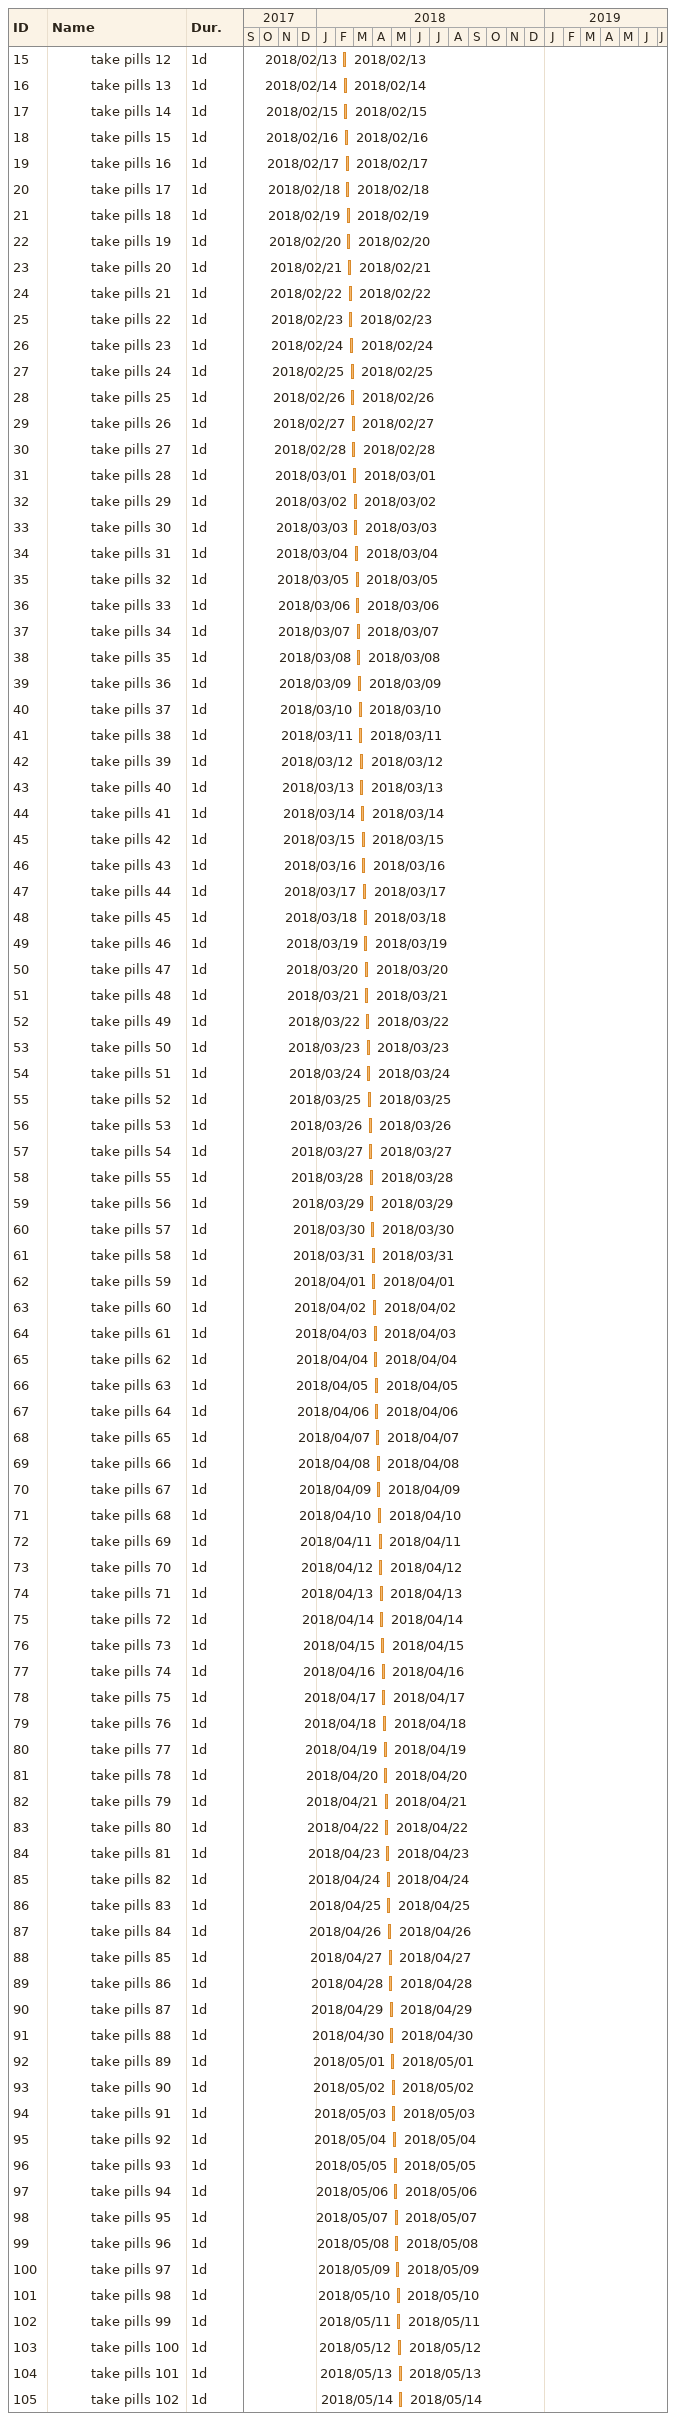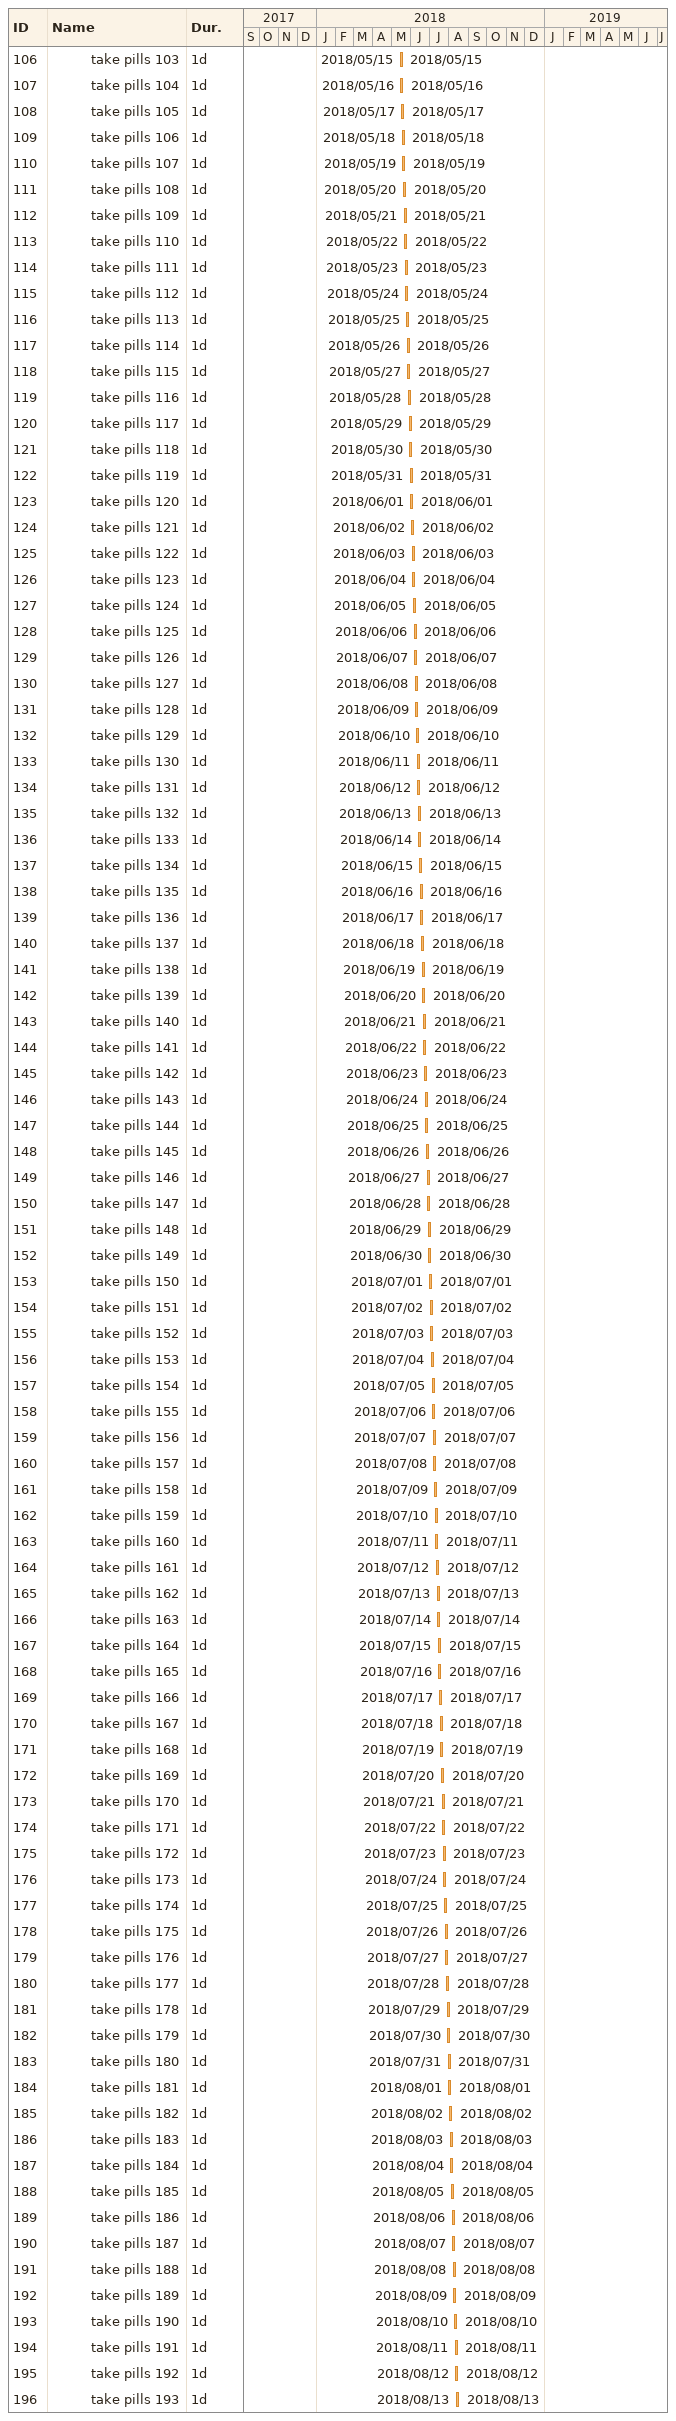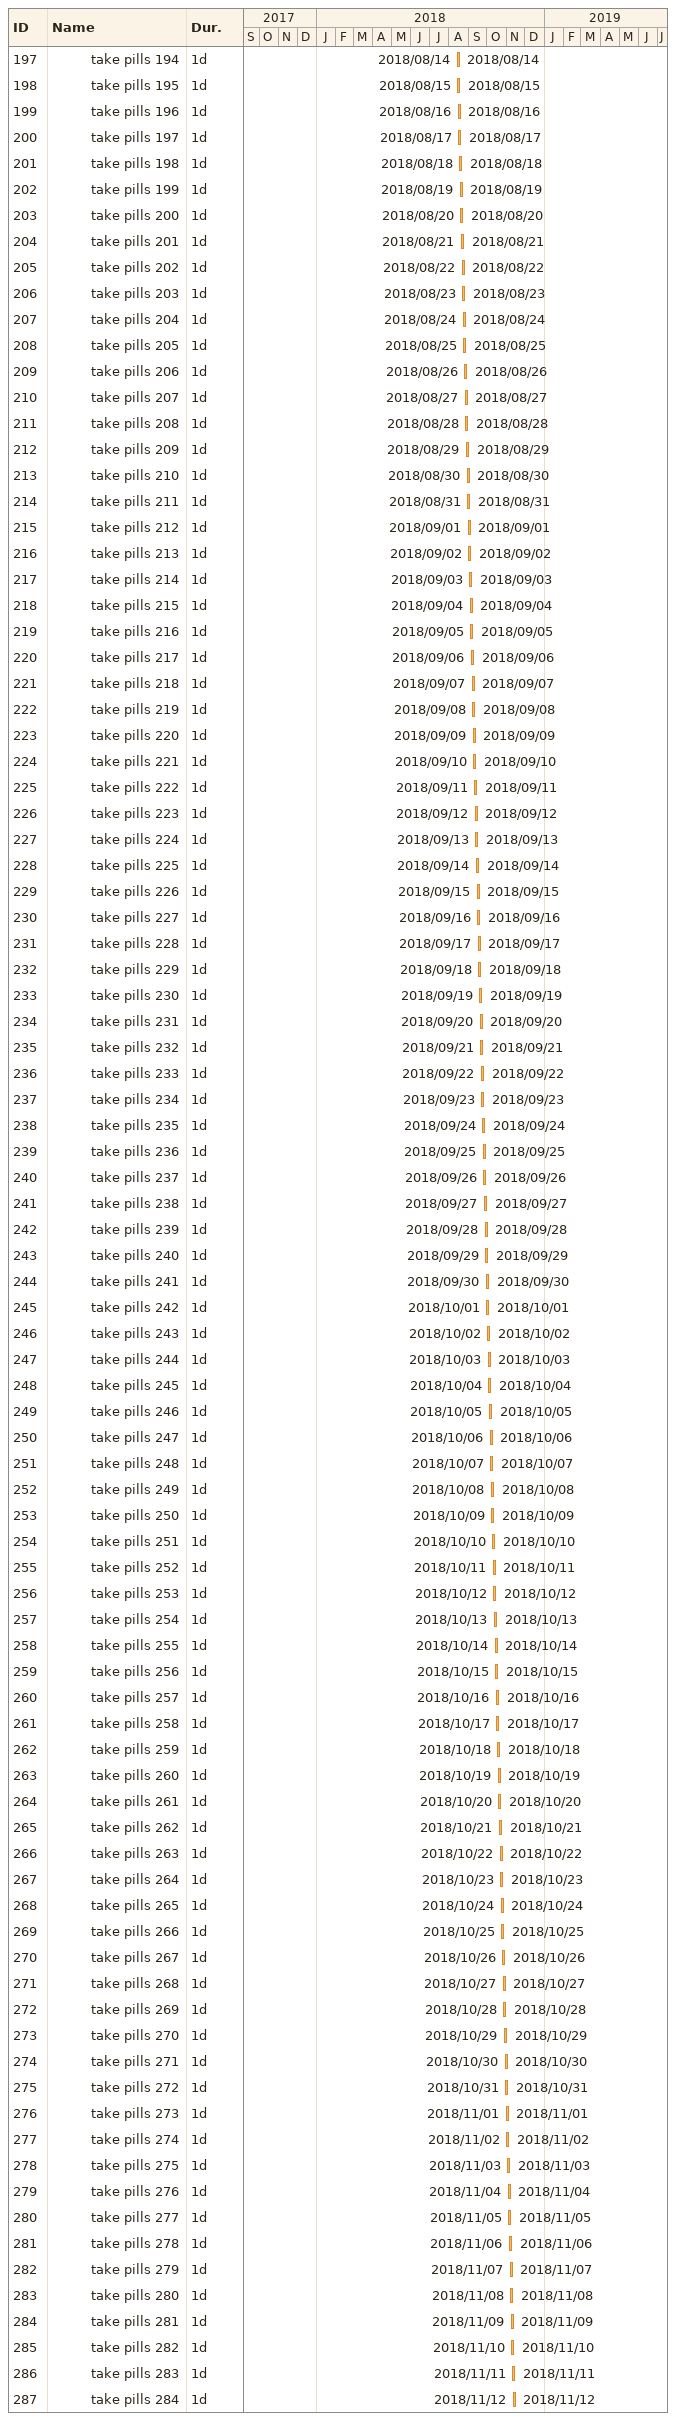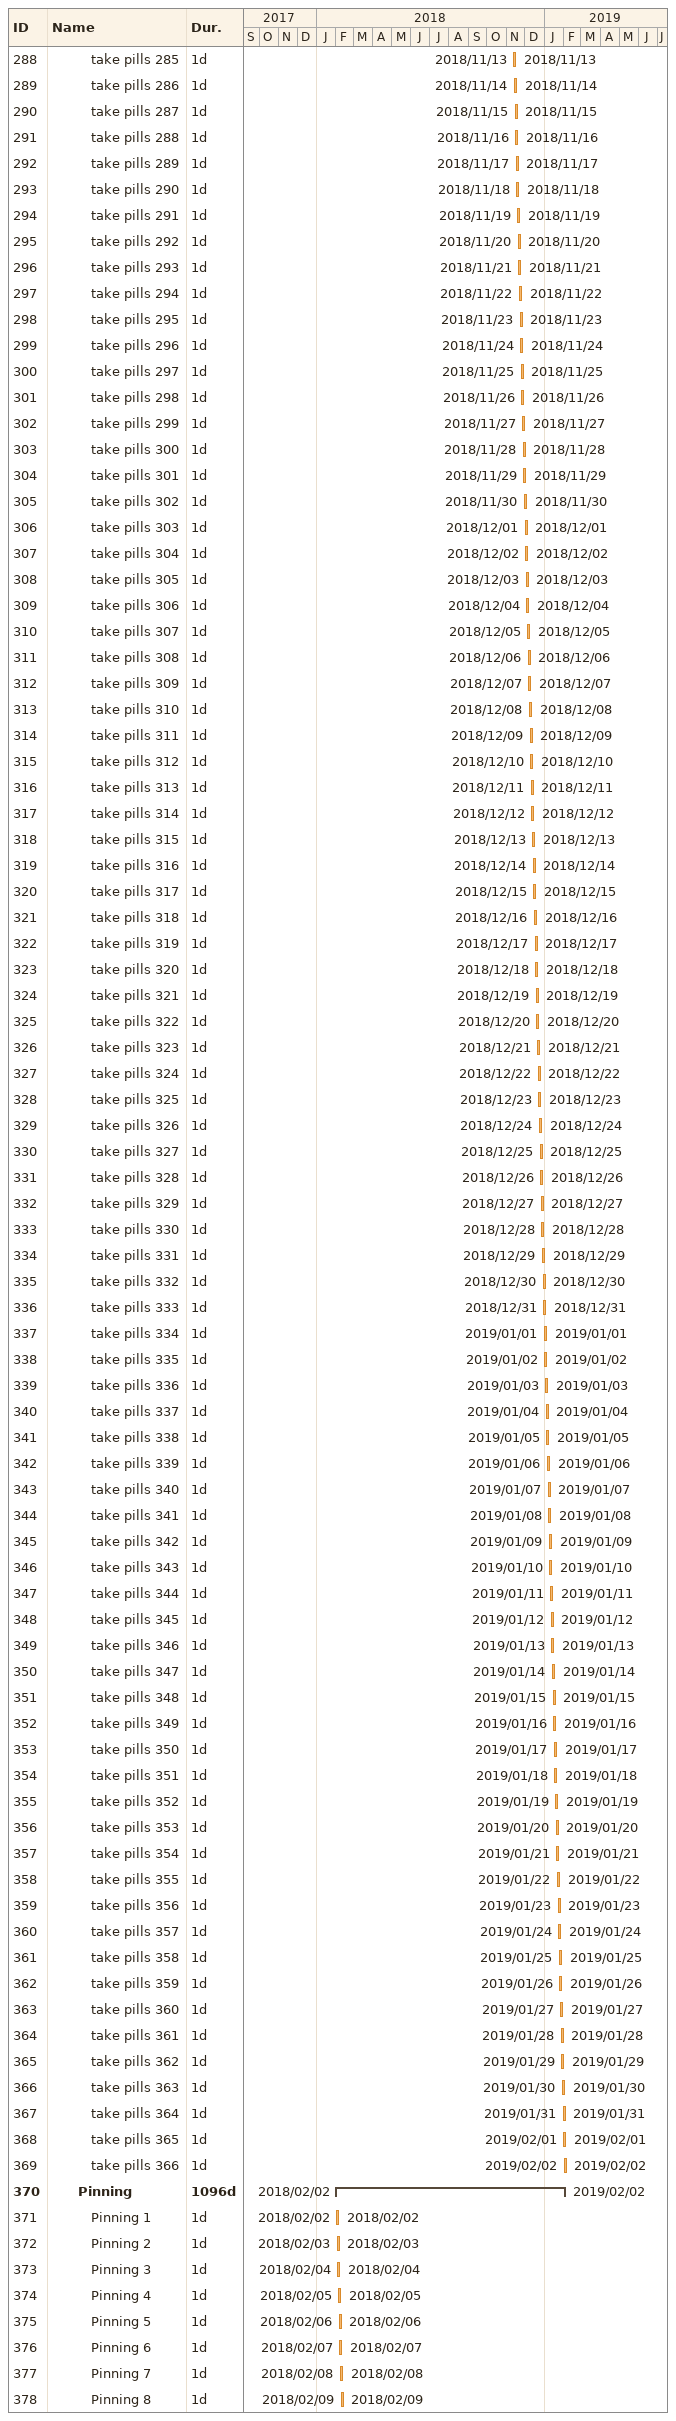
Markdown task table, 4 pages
| ID | Level | Task | Duration | Start | Finish |
|---|---|---|---|---|---|
| 15 | 4 | take pills 12 | 1d | 2018-02-13 | 2018-02-13 |
| 16 | 4 | take pills 13 | 1d | 2018-02-14 | 2018-02-14 |
| 17 | 4 | take pills 14 | 1d | 2018-02-15 | 2018-02-15 |
| 18 | 4 | take pills 15 | 1d | 2018-02-16 | 2018-02-16 |
| 19 | 4 | take pills 16 | 1d | 2018-02-17 | 2018-02-17 |
| 20 | 4 | take pills 17 | 1d | 2018-02-18 | 2018-02-18 |
| 21 | 4 | take pills 18 | 1d | 2018-02-19 | 2018-02-19 |
| 22 | 4 | take pills 19 | 1d | 2018-02-20 | 2018-02-20 |
| 23 | 4 | take pills 20 | 1d | 2018-02-21 | 2018-02-21 |
| 24 | 4 | take pills 21 | 1d | 2018-02-22 | 2018-02-22 |
| 25 | 4 | take pills 22 | 1d | 2018-02-23 | 2018-02-23 |
| 26 | 4 | take pills 23 | 1d | 2018-02-24 | 2018-02-24 |
| 27 | 4 | take pills 24 | 1d | 2018-02-25 | 2018-02-25 |
| 28 | 4 | take pills 25 | 1d | 2018-02-26 | 2018-02-26 |
| 29 | 4 | take pills 26 | 1d | 2018-02-27 | 2018-02-27 |
| 30 | 4 | take pills 27 | 1d | 2018-02-28 | 2018-02-28 |
| 31 | 4 | take pills 28 | 1d | 2018-03-01 | 2018-03-01 |
| 32 | 4 | take pills 29 | 1d | 2018-03-02 | 2018-03-02 |
| 33 | 4 | take pills 30 | 1d | 2018-03-03 | 2018-03-03 |
| 34 | 4 | take pills 31 | 1d | 2018-03-04 | 2018-03-04 |
| 35 | 4 | take pills 32 | 1d | 2018-03-05 | 2018-03-05 |
| 36 | 4 | take pills 33 | 1d | 2018-03-06 | 2018-03-06 |
| 37 | 4 | take pills 34 | 1d | 2018-03-07 | 2018-03-07 |
| 38 | 4 | take pills 35 | 1d | 2018-03-08 | 2018-03-08 |
| 39 | 4 | take pills 36 | 1d | 2018-03-09 | 2018-03-09 |
| 40 | 4 | take pills 37 | 1d | 2018-03-10 | 2018-03-10 |
| 41 | 4 | take pills 38 | 1d | 2018-03-11 | 2018-03-11 |
| 42 | 4 | take pills 39 | 1d | 2018-03-12 | 2018-03-12 |
| 43 | 4 | take pills 40 | 1d | 2018-03-13 | 2018-03-13 |
| 44 | 4 | take pills 41 | 1d | 2018-03-14 | 2018-03-14 |
| 45 | 4 | take pills 42 | 1d | 2018-03-15 | 2018-03-15 |
| 46 | 4 | take pills 43 | 1d | 2018-03-16 | 2018-03-16 |
| 47 | 4 | take pills 44 | 1d | 2018-03-17 | 2018-03-17 |
| 48 | 4 | take pills 45 | 1d | 2018-03-18 | 2018-03-18 |
| 49 | 4 | take pills 46 | 1d | 2018-03-19 | 2018-03-19 |
| 50 | 4 | take pills 47 | 1d | 2018-03-20 | 2018-03-20 |
| 51 | 4 | take pills 48 | 1d | 2018-03-21 | 2018-03-21 |
| 52 | 4 | take pills 49 | 1d | 2018-03-22 | 2018-03-22 |
| 53 | 4 | take pills 50 | 1d | 2018-03-23 | 2018-03-23 |
| 54 | 4 | take pills 51 | 1d | 2018-03-24 | 2018-03-24 |
| 55 | 4 | take pills 52 | 1d | 2018-03-25 | 2018-03-25 |
| 56 | 4 | take pills 53 | 1d | 2018-03-26 | 2018-03-26 |
| 57 | 4 | take pills 54 | 1d | 2018-03-27 | 2018-03-27 |
| 58 | 4 | take pills 55 | 1d | 2018-03-28 | 2018-03-28 |
| 59 | 4 | take pills 56 | 1d | 2018-03-29 | 2018-03-29 |
| 60 | 4 | take pills 57 | 1d | 2018-03-30 | 2018-03-30 |
| 61 | 4 | take pills 58 | 1d | 2018-03-31 | 2018-03-31 |
| 62 | 4 | take pills 59 | 1d | 2018-04-01 | 2018-04-01 |
| 63 | 4 | take pills 60 | 1d | 2018-04-02 | 2018-04-02 |
| 64 | 4 | take pills 61 | 1d | 2018-04-03 | 2018-04-03 |
| 65 | 4 | take pills 62 | 1d | 2018-04-04 | 2018-04-04 |
| 66 | 4 | take pills 63 | 1d | 2018-04-05 | 2018-04-05 |
| 67 | 4 | take pills 64 | 1d | 2018-04-06 | 2018-04-06 |
| 68 | 4 | take pills 65 | 1d | 2018-04-07 | 2018-04-07 |
| 69 | 4 | take pills 66 | 1d | 2018-04-08 | 2018-04-08 |
| 70 | 4 | take pills 67 | 1d | 2018-04-09 | 2018-04-09 |
| 71 | 4 | take pills 68 | 1d | 2018-04-10 | 2018-04-10 |
| 72 | 4 | take pills 69 | 1d | 2018-04-11 | 2018-04-11 |
| 73 | 4 | take pills 70 | 1d | 2018-04-12 | 2018-04-12 |
| 74 | 4 | take pills 71 | 1d | 2018-04-13 | 2018-04-13 |
| 75 | 4 | take pills 72 | 1d | 2018-04-14 | 2018-04-14 |
| 76 | 4 | take pills 73 | 1d | 2018-04-15 | 2018-04-15 |
| 77 | 4 | take pills 74 | 1d | 2018-04-16 | 2018-04-16 |
| 78 | 4 | take pills 75 | 1d | 2018-04-17 | 2018-04-17 |
| 79 | 4 | take pills 76 | 1d | 2018-04-18 | 2018-04-18 |
| 80 | 4 | take pills 77 | 1d | 2018-04-19 | 2018-04-19 |
| 81 | 4 | take pills 78 | 1d | 2018-04-20 | 2018-04-20 |
| 82 | 4 | take pills 79 | 1d | 2018-04-21 | 2018-04-21 |
| 83 | 4 | take pills 80 | 1d | 2018-04-22 | 2018-04-22 |
| 84 | 4 | take pills 81 | 1d | 2018-04-23 | 2018-04-23 |
| 85 | 4 | take pills 82 | 1d | 2018-04-24 | 2018-04-24 |
| 86 | 4 | take pills 83 | 1d | 2018-04-25 | 2018-04-25 |
| 87 | 4 | take pills 84 | 1d | 2018-04-26 | 2018-04-26 |
| 88 | 4 | take pills 85 | 1d | 2018-04-27 | 2018-04-27 |
| 89 | 4 | take pills 86 | 1d | 2018-04-28 | 2018-04-28 |
| 90 | 4 | take pills 87 | 1d | 2018-04-29 | 2018-04-29 |
| 91 | 4 | take pills 88 | 1d | 2018-04-30 | 2018-04-30 |
| 92 | 4 | take pills 89 | 1d | 2018-05-01 | 2018-05-01 |
| 93 | 4 | take pills 90 | 1d | 2018-05-02 | 2018-05-02 |
| 94 | 4 | take pills 91 | 1d | 2018-05-03 | 2018-05-03 |
| 95 | 4 | take pills 92 | 1d | 2018-05-04 | 2018-05-04 |
| 96 | 4 | take pills 93 | 1d | 2018-05-05 | 2018-05-05 |
| 97 | 4 | take pills 94 | 1d | 2018-05-06 | 2018-05-06 |
| 98 | 4 | take pills 95 | 1d | 2018-05-07 | 2018-05-07 |
| 99 | 4 | take pills 96 | 1d | 2018-05-08 | 2018-05-08 |
| 100 | 4 | take pills 97 | 1d | 2018-05-09 | 2018-05-09 |
| 101 | 4 | take pills 98 | 1d | 2018-05-10 | 2018-05-10 |
| 102 | 4 | take pills 99 | 1d | 2018-05-11 | 2018-05-11 |
| 103 | 4 | take pills 100 | 1d | 2018-05-12 | 2018-05-12 |
| 104 | 4 | take pills 101 | 1d | 2018-05-13 | 2018-05-13 |
| 105 | 4 | take pills 102 | 1d | 2018-05-14 | 2018-05-14 |
| 106 | 4 | take pills 103 | 1d | 2018-05-15 | 2018-05-15 |
| 107 | 4 | take pills 104 | 1d | 2018-05-16 | 2018-05-16 |
| 108 | 4 | take pills 105 | 1d | 2018-05-17 | 2018-05-17 |
| 109 | 4 | take pills 106 | 1d | 2018-05-18 | 2018-05-18 |
| 110 | 4 | take pills 107 | 1d | 2018-05-19 | 2018-05-19 |
| 111 | 4 | take pills 108 | 1d | 2018-05-20 | 2018-05-20 |
| 112 | 4 | take pills 109 | 1d | 2018-05-21 | 2018-05-21 |
| 113 | 4 | take pills 110 | 1d | 2018-05-22 | 2018-05-22 |
| 114 | 4 | take pills 111 | 1d | 2018-05-23 | 2018-05-23 |
| 115 | 4 | take pills 112 | 1d | 2018-05-24 | 2018-05-24 |
| 116 | 4 | take pills 113 | 1d | 2018-05-25 | 2018-05-25 |
| 117 | 4 | take pills 114 | 1d | 2018-05-26 | 2018-05-26 |
| 118 | 4 | take pills 115 | 1d | 2018-05-27 | 2018-05-27 |
| 119 | 4 | take pills 116 | 1d | 2018-05-28 | 2018-05-28 |
| 120 | 4 | take pills 117 | 1d | 2018-05-29 | 2018-05-29 |
| 121 | 4 | take pills 118 | 1d | 2018-05-30 | 2018-05-30 |
| 122 | 4 | take pills 119 | 1d | 2018-05-31 | 2018-05-31 |
| 123 | 4 | take pills 120 | 1d | 2018-06-01 | 2018-06-01 |
| 124 | 4 | take pills 121 | 1d | 2018-06-02 | 2018-06-02 |
| 125 | 4 | take pills 122 | 1d | 2018-06-03 | 2018-06-03 |
| 126 | 4 | take pills 123 | 1d | 2018-06-04 | 2018-06-04 |
| 127 | 4 | take pills 124 | 1d | 2018-06-05 | 2018-06-05 |
| 128 | 4 | take pills 125 | 1d | 2018-06-06 | 2018-06-06 |
| 129 | 4 | take pills 126 | 1d | 2018-06-07 | 2018-06-07 |
| 130 | 4 | take pills 127 | 1d | 2018-06-08 | 2018-06-08 |
| 131 | 4 | take pills 128 | 1d | 2018-06-09 | 2018-06-09 |
| 132 | 4 | take pills 129 | 1d | 2018-06-10 | 2018-06-10 |
| 133 | 4 | take pills 130 | 1d | 2018-06-11 | 2018-06-11 |
| 134 | 4 | take pills 131 | 1d | 2018-06-12 | 2018-06-12 |
| 135 | 4 | take pills 132 | 1d | 2018-06-13 | 2018-06-13 |
| 136 | 4 | take pills 133 | 1d | 2018-06-14 | 2018-06-14 |
| 137 | 4 | take pills 134 | 1d | 2018-06-15 | 2018-06-15 |
| 138 | 4 | take pills 135 | 1d | 2018-06-16 | 2018-06-16 |
| 139 | 4 | take pills 136 | 1d | 2018-06-17 | 2018-06-17 |
| 140 | 4 | take pills 137 | 1d | 2018-06-18 | 2018-06-18 |
| 141 | 4 | take pills 138 | 1d | 2018-06-19 | 2018-06-19 |
| 142 | 4 | take pills 139 | 1d | 2018-06-20 | 2018-06-20 |
| 143 | 4 | take pills 140 | 1d | 2018-06-21 | 2018-06-21 |
| 144 | 4 | take pills 141 | 1d | 2018-06-22 | 2018-06-22 |
| 145 | 4 | take pills 142 | 1d | 2018-06-23 | 2018-06-23 |
| 146 | 4 | take pills 143 | 1d | 2018-06-24 | 2018-06-24 |
| 147 | 4 | take pills 144 | 1d | 2018-06-25 | 2018-06-25 |
| 148 | 4 | take pills 145 | 1d | 2018-06-26 | 2018-06-26 |
| 149 | 4 | take pills 146 | 1d | 2018-06-27 | 2018-06-27 |
| 150 | 4 | take pills 147 | 1d | 2018-06-28 | 2018-06-28 |
| 151 | 4 | take pills 148 | 1d | 2018-06-29 | 2018-06-29 |
| 152 | 4 | take pills 149 | 1d | 2018-06-30 | 2018-06-30 |
| 153 | 4 | take pills 150 | 1d | 2018-07-01 | 2018-07-01 |
| 154 | 4 | take pills 151 | 1d | 2018-07-02 | 2018-07-02 |
| 155 | 4 | take pills 152 | 1d | 2018-07-03 | 2018-07-03 |
| 156 | 4 | take pills 153 | 1d | 2018-07-04 | 2018-07-04 |
| 157 | 4 | take pills 154 | 1d | 2018-07-05 | 2018-07-05 |
| 158 | 4 | take pills 155 | 1d | 2018-07-06 | 2018-07-06 |
| 159 | 4 | take pills 156 | 1d | 2018-07-07 | 2018-07-07 |
| 160 | 4 | take pills 157 | 1d | 2018-07-08 | 2018-07-08 |
| 161 | 4 | take pills 158 | 1d | 2018-07-09 | 2018-07-09 |
| 162 | 4 | take pills 159 | 1d | 2018-07-10 | 2018-07-10 |
| 163 | 4 | take pills 160 | 1d | 2018-07-11 | 2018-07-11 |
| 164 | 4 | take pills 161 | 1d | 2018-07-12 | 2018-07-12 |
| 165 | 4 | take pills 162 | 1d | 2018-07-13 | 2018-07-13 |
| 166 | 4 | take pills 163 | 1d | 2018-07-14 | 2018-07-14 |
| 167 | 4 | take pills 164 | 1d | 2018-07-15 | 2018-07-15 |
| 168 | 4 | take pills 165 | 1d | 2018-07-16 | 2018-07-16 |
| 169 | 4 | take pills 166 | 1d | 2018-07-17 | 2018-07-17 |
| 170 | 4 | take pills 167 | 1d | 2018-07-18 | 2018-07-18 |
| 171 | 4 | take pills 168 | 1d | 2018-07-19 | 2018-07-19 |
| 172 | 4 | take pills 169 | 1d | 2018-07-20 | 2018-07-20 |
| 173 | 4 | take pills 170 | 1d | 2018-07-21 | 2018-07-21 |
| 174 | 4 | take pills 171 | 1d | 2018-07-22 | 2018-07-22 |
| 175 | 4 | take pills 172 | 1d | 2018-07-23 | 2018-07-23 |
| 176 | 4 | take pills 173 | 1d | 2018-07-24 | 2018-07-24 |
| 177 | 4 | take pills 174 | 1d | 2018-07-25 | 2018-07-25 |
| 178 | 4 | take pills 175 | 1d | 2018-07-26 | 2018-07-26 |
| 179 | 4 | take pills 176 | 1d | 2018-07-27 | 2018-07-27 |
| 180 | 4 | take pills 177 | 1d | 2018-07-28 | 2018-07-28 |
| 181 | 4 | take pills 178 | 1d | 2018-07-29 | 2018-07-29 |
| 182 | 4 | take pills 179 | 1d | 2018-07-30 | 2018-07-30 |
| 183 | 4 | take pills 180 | 1d | 2018-07-31 | 2018-07-31 |
| 184 | 4 | take pills 181 | 1d | 2018-08-01 | 2018-08-01 |
| 185 | 4 | take pills 182 | 1d | 2018-08-02 | 2018-08-02 |
| 186 | 4 | take pills 183 | 1d | 2018-08-03 | 2018-08-03 |
| 187 | 4 | take pills 184 | 1d | 2018-08-04 | 2018-08-04 |
| 188 | 4 | take pills 185 | 1d | 2018-08-05 | 2018-08-05 |
| 189 | 4 | take pills 186 | 1d | 2018-08-06 | 2018-08-06 |
| 190 | 4 | take pills 187 | 1d | 2018-08-07 | 2018-08-07 |
| 191 | 4 | take pills 188 | 1d | 2018-08-08 | 2018-08-08 |
| 192 | 4 | take pills 189 | 1d | 2018-08-09 | 2018-08-09 |
| 193 | 4 | take pills 190 | 1d | 2018-08-10 | 2018-08-10 |
| 194 | 4 | take pills 191 | 1d | 2018-08-11 | 2018-08-11 |
| 195 | 4 | take pills 192 | 1d | 2018-08-12 | 2018-08-12 |
| 196 | 4 | take pills 193 | 1d | 2018-08-13 | 2018-08-13 |
| 197 | 4 | take pills 194 | 1d | 2018-08-14 | 2018-08-14 |
| 198 | 4 | take pills 195 | 1d | 2018-08-15 | 2018-08-15 |
| 199 | 4 | take pills 196 | 1d | 2018-08-16 | 2018-08-16 |
| 200 | 4 | take pills 197 | 1d | 2018-08-17 | 2018-08-17 |
| 201 | 4 | take pills 198 | 1d | 2018-08-18 | 2018-08-18 |
| 202 | 4 | take pills 199 | 1d | 2018-08-19 | 2018-08-19 |
| 203 | 4 | take pills 200 | 1d | 2018-08-20 | 2018-08-20 |
| 204 | 4 | take pills 201 | 1d | 2018-08-21 | 2018-08-21 |
| 205 | 4 | take pills 202 | 1d | 2018-08-22 | 2018-08-22 |
| 206 | 4 | take pills 203 | 1d | 2018-08-23 | 2018-08-23 |
| 207 | 4 | take pills 204 | 1d | 2018-08-24 | 2018-08-24 |
| 208 | 4 | take pills 205 | 1d | 2018-08-25 | 2018-08-25 |
| 209 | 4 | take pills 206 | 1d | 2018-08-26 | 2018-08-26 |
| 210 | 4 | take pills 207 | 1d | 2018-08-27 | 2018-08-27 |
| 211 | 4 | take pills 208 | 1d | 2018-08-28 | 2018-08-28 |
| 212 | 4 | take pills 209 | 1d | 2018-08-29 | 2018-08-29 |
| 213 | 4 | take pills 210 | 1d | 2018-08-30 | 2018-08-30 |
| 214 | 4 | take pills 211 | 1d | 2018-08-31 | 2018-08-31 |
| 215 | 4 | take pills 212 | 1d | 2018-09-01 | 2018-09-01 |
| 216 | 4 | take pills 213 | 1d | 2018-09-02 | 2018-09-02 |
| 217 | 4 | take pills 214 | 1d | 2018-09-03 | 2018-09-03 |
| 218 | 4 | take pills 215 | 1d | 2018-09-04 | 2018-09-04 |
| 219 | 4 | take pills 216 | 1d | 2018-09-05 | 2018-09-05 |
| 220 | 4 | take pills 217 | 1d | 2018-09-06 | 2018-09-06 |
| 221 | 4 | take pills 218 | 1d | 2018-09-07 | 2018-09-07 |
| 222 | 4 | take pills 219 | 1d | 2018-09-08 | 2018-09-08 |
| 223 | 4 | take pills 220 | 1d | 2018-09-09 | 2018-09-09 |
| 224 | 4 | take pills 221 | 1d | 2018-09-10 | 2018-09-10 |
| 225 | 4 | take pills 222 | 1d | 2018-09-11 | 2018-09-11 |
| 226 | 4 | take pills 223 | 1d | 2018-09-12 | 2018-09-12 |
| 227 | 4 | take pills 224 | 1d | 2018-09-13 | 2018-09-13 |
| 228 | 4 | take pills 225 | 1d | 2018-09-14 | 2018-09-14 |
| 229 | 4 | take pills 226 | 1d | 2018-09-15 | 2018-09-15 |
| 230 | 4 | take pills 227 | 1d | 2018-09-16 | 2018-09-16 |
| 231 | 4 | take pills 228 | 1d | 2018-09-17 | 2018-09-17 |
| 232 | 4 | take pills 229 | 1d | 2018-09-18 | 2018-09-18 |
| 233 | 4 | take pills 230 | 1d | 2018-09-19 | 2018-09-19 |
| 234 | 4 | take pills 231 | 1d | 2018-09-20 | 2018-09-20 |
| 235 | 4 | take pills 232 | 1d | 2018-09-21 | 2018-09-21 |
| 236 | 4 | take pills 233 | 1d | 2018-09-22 | 2018-09-22 |
| 237 | 4 | take pills 234 | 1d | 2018-09-23 | 2018-09-23 |
| 238 | 4 | take pills 235 | 1d | 2018-09-24 | 2018-09-24 |
| 239 | 4 | take pills 236 | 1d | 2018-09-25 | 2018-09-25 |
| 240 | 4 | take pills 237 | 1d | 2018-09-26 | 2018-09-26 |
| 241 | 4 | take pills 238 | 1d | 2018-09-27 | 2018-09-27 |
| 242 | 4 | take pills 239 | 1d | 2018-09-28 | 2018-09-28 |
| 243 | 4 | take pills 240 | 1d | 2018-09-29 | 2018-09-29 |
| 244 | 4 | take pills 241 | 1d | 2018-09-30 | 2018-09-30 |
| 245 | 4 | take pills 242 | 1d | 2018-10-01 | 2018-10-01 |
| 246 | 4 | take pills 243 | 1d | 2018-10-02 | 2018-10-02 |
| 247 | 4 | take pills 244 | 1d | 2018-10-03 | 2018-10-03 |
| 248 | 4 | take pills 245 | 1d | 2018-10-04 | 2018-10-04 |
| 249 | 4 | take pills 246 | 1d | 2018-10-05 | 2018-10-05 |
| 250 | 4 | take pills 247 | 1d | 2018-10-06 | 2018-10-06 |
| 251 | 4 | take pills 248 | 1d | 2018-10-07 | 2018-10-07 |
| 252 | 4 | take pills 249 | 1d | 2018-10-08 | 2018-10-08 |
| 253 | 4 | take pills 250 | 1d | 2018-10-09 | 2018-10-09 |
| 254 | 4 | take pills 251 | 1d | 2018-10-10 | 2018-10-10 |
| 255 | 4 | take pills 252 | 1d | 2018-10-11 | 2018-10-11 |
| 256 | 4 | take pills 253 | 1d | 2018-10-12 | 2018-10-12 |
| 257 | 4 | take pills 254 | 1d | 2018-10-13 | 2018-10-13 |
| 258 | 4 | take pills 255 | 1d | 2018-10-14 | 2018-10-14 |
| 259 | 4 | take pills 256 | 1d | 2018-10-15 | 2018-10-15 |
| 260 | 4 | take pills 257 | 1d | 2018-10-16 | 2018-10-16 |
| 261 | 4 | take pills 258 | 1d | 2018-10-17 | 2018-10-17 |
| 262 | 4 | take pills 259 | 1d | 2018-10-18 | 2018-10-18 |
| 263 | 4 | take pills 260 | 1d | 2018-10-19 | 2018-10-19 |
| 264 | 4 | take pills 261 | 1d | 2018-10-20 | 2018-10-20 |
| 265 | 4 | take pills 262 | 1d | 2018-10-21 | 2018-10-21 |
| 266 | 4 | take pills 263 | 1d | 2018-10-22 | 2018-10-22 |
| 267 | 4 | take pills 264 | 1d | 2018-10-23 | 2018-10-23 |
| 268 | 4 | take pills 265 | 1d | 2018-10-24 | 2018-10-24 |
| 269 | 4 | take pills 266 | 1d | 2018-10-25 | 2018-10-25 |
| 270 | 4 | take pills 267 | 1d | 2018-10-26 | 2018-10-26 |
| 271 | 4 | take pills 268 | 1d | 2018-10-27 | 2018-10-27 |
| 272 | 4 | take pills 269 | 1d | 2018-10-28 | 2018-10-28 |
| 273 | 4 | take pills 270 | 1d | 2018-10-29 | 2018-10-29 |
| 274 | 4 | take pills 271 | 1d | 2018-10-30 | 2018-10-30 |
| 275 | 4 | take pills 272 | 1d | 2018-10-31 | 2018-10-31 |
| 276 | 4 | take pills 273 | 1d | 2018-11-01 | 2018-11-01 |
| 277 | 4 | take pills 274 | 1d | 2018-11-02 | 2018-11-02 |
| 278 | 4 | take pills 275 | 1d | 2018-11-03 | 2018-11-03 |
| 279 | 4 | take pills 276 | 1d | 2018-11-04 | 2018-11-04 |
| 280 | 4 | take pills 277 | 1d | 2018-11-05 | 2018-11-05 |
| 281 | 4 | take pills 278 | 1d | 2018-11-06 | 2018-11-06 |
| 282 | 4 | take pills 279 | 1d | 2018-11-07 | 2018-11-07 |
| 283 | 4 | take pills 280 | 1d | 2018-11-08 | 2018-11-08 |
| 284 | 4 | take pills 281 | 1d | 2018-11-09 | 2018-11-09 |
| 285 | 4 | take pills 282 | 1d | 2018-11-10 | 2018-11-10 |
| 286 | 4 | take pills 283 | 1d | 2018-11-11 | 2018-11-11 |
| 287 | 4 | take pills 284 | 1d | 2018-11-12 | 2018-11-12 |
| 288 | 4 | take pills 285 | 1d | 2018-11-13 | 2018-11-13 |
| 289 | 4 | take pills 286 | 1d | 2018-11-14 | 2018-11-14 |
| 290 | 4 | take pills 287 | 1d | 2018-11-15 | 2018-11-15 |
| 291 | 4 | take pills 288 | 1d | 2018-11-16 | 2018-11-16 |
| 292 | 4 | take pills 289 | 1d | 2018-11-17 | 2018-11-17 |
| 293 | 4 | take pills 290 | 1d | 2018-11-18 | 2018-11-18 |
| 294 | 4 | take pills 291 | 1d | 2018-11-19 | 2018-11-19 |
| 295 | 4 | take pills 292 | 1d | 2018-11-20 | 2018-11-20 |
| 296 | 4 | take pills 293 | 1d | 2018-11-21 | 2018-11-21 |
| 297 | 4 | take pills 294 | 1d | 2018-11-22 | 2018-11-22 |
| 298 | 4 | take pills 295 | 1d | 2018-11-23 | 2018-11-23 |
| 299 | 4 | take pills 296 | 1d | 2018-11-24 | 2018-11-24 |
| 300 | 4 | take pills 297 | 1d | 2018-11-25 | 2018-11-25 |
| 301 | 4 | take pills 298 | 1d | 2018-11-26 | 2018-11-26 |
| 302 | 4 | take pills 299 | 1d | 2018-11-27 | 2018-11-27 |
| 303 | 4 | take pills 300 | 1d | 2018-11-28 | 2018-11-28 |
| 304 | 4 | take pills 301 | 1d | 2018-11-29 | 2018-11-29 |
| 305 | 4 | take pills 302 | 1d | 2018-11-30 | 2018-11-30 |
| 306 | 4 | take pills 303 | 1d | 2018-12-01 | 2018-12-01 |
| 307 | 4 | take pills 304 | 1d | 2018-12-02 | 2018-12-02 |
| 308 | 4 | take pills 305 | 1d | 2018-12-03 | 2018-12-03 |
| 309 | 4 | take pills 306 | 1d | 2018-12-04 | 2018-12-04 |
| 310 | 4 | take pills 307 | 1d | 2018-12-05 | 2018-12-05 |
| 311 | 4 | take pills 308 | 1d | 2018-12-06 | 2018-12-06 |
| 312 | 4 | take pills 309 | 1d | 2018-12-07 | 2018-12-07 |
| 313 | 4 | take pills 310 | 1d | 2018-12-08 | 2018-12-08 |
| 314 | 4 | take pills 311 | 1d | 2018-12-09 | 2018-12-09 |
| 315 | 4 | take pills 312 | 1d | 2018-12-10 | 2018-12-10 |
| 316 | 4 | take pills 313 | 1d | 2018-12-11 | 2018-12-11 |
| 317 | 4 | take pills 314 | 1d | 2018-12-12 | 2018-12-12 |
| 318 | 4 | take pills 315 | 1d | 2018-12-13 | 2018-12-13 |
| 319 | 4 | take pills 316 | 1d | 2018-12-14 | 2018-12-14 |
| 320 | 4 | take pills 317 | 1d | 2018-12-15 | 2018-12-15 |
| 321 | 4 | take pills 318 | 1d | 2018-12-16 | 2018-12-16 |
| 322 | 4 | take pills 319 | 1d | 2018-12-17 | 2018-12-17 |
| 323 | 4 | take pills 320 | 1d | 2018-12-18 | 2018-12-18 |
| 324 | 4 | take pills 321 | 1d | 2018-12-19 | 2018-12-19 |
| 325 | 4 | take pills 322 | 1d | 2018-12-20 | 2018-12-20 |
| 326 | 4 | take pills 323 | 1d | 2018-12-21 | 2018-12-21 |
| 327 | 4 | take pills 324 | 1d | 2018-12-22 | 2018-12-22 |
| 328 | 4 | take pills 325 | 1d | 2018-12-23 | 2018-12-23 |
| 329 | 4 | take pills 326 | 1d | 2018-12-24 | 2018-12-24 |
| 330 | 4 | take pills 327 | 1d | 2018-12-25 | 2018-12-25 |
| 331 | 4 | take pills 328 | 1d | 2018-12-26 | 2018-12-26 |
| 332 | 4 | take pills 329 | 1d | 2018-12-27 | 2018-12-27 |
| 333 | 4 | take pills 330 | 1d | 2018-12-28 | 2018-12-28 |
| 334 | 4 | take pills 331 | 1d | 2018-12-29 | 2018-12-29 |
| 335 | 4 | take pills 332 | 1d | 2018-12-30 | 2018-12-30 |
| 336 | 4 | take pills 333 | 1d | 2018-12-31 | 2018-12-31 |
| 337 | 4 | take pills 334 | 1d | 2019-01-01 | 2019-01-01 |
| 338 | 4 | take pills 335 | 1d | 2019-01-02 | 2019-01-02 |
| 339 | 4 | take pills 336 | 1d | 2019-01-03 | 2019-01-03 |
| 340 | 4 | take pills 337 | 1d | 2019-01-04 | 2019-01-04 |
| 341 | 4 | take pills 338 | 1d | 2019-01-05 | 2019-01-05 |
| 342 | 4 | take pills 339 | 1d | 2019-01-06 | 2019-01-06 |
| 343 | 4 | take pills 340 | 1d | 2019-01-07 | 2019-01-07 |
| 344 | 4 | take pills 341 | 1d | 2019-01-08 | 2019-01-08 |
| 345 | 4 | take pills 342 | 1d | 2019-01-09 | 2019-01-09 |
| 346 | 4 | take pills 343 | 1d | 2019-01-10 | 2019-01-10 |
| 347 | 4 | take pills 344 | 1d | 2019-01-11 | 2019-01-11 |
| 348 | 4 | take pills 345 | 1d | 2019-01-12 | 2019-01-12 |
| 349 | 4 | take pills 346 | 1d | 2019-01-13 | 2019-01-13 |
| 350 | 4 | take pills 347 | 1d | 2019-01-14 | 2019-01-14 |
| 351 | 4 | take pills 348 | 1d | 2019-01-15 | 2019-01-15 |
| 352 | 4 | take pills 349 | 1d | 2019-01-16 | 2019-01-16 |
| 353 | 4 | take pills 350 | 1d | 2019-01-17 | 2019-01-17 |
| 354 | 4 | take pills 351 | 1d | 2019-01-18 | 2019-01-18 |
| 355 | 4 | take pills 352 | 1d | 2019-01-19 | 2019-01-19 |
| 356 | 4 | take pills 353 | 1d | 2019-01-20 | 2019-01-20 |
| 357 | 4 | take pills 354 | 1d | 2019-01-21 | 2019-01-21 |
| 358 | 4 | take pills 355 | 1d | 2019-01-22 | 2019-01-22 |
| 359 | 4 | take pills 356 | 1d | 2019-01-23 | 2019-01-23 |
| 360 | 4 | take pills 357 | 1d | 2019-01-24 | 2019-01-24 |
| 361 | 4 | take pills 358 | 1d | 2019-01-25 | 2019-01-25 |
| 362 | 4 | take pills 359 | 1d | 2019-01-26 | 2019-01-26 |
| 363 | 4 | take pills 360 | 1d | 2019-01-27 | 2019-01-27 |
| 364 | 4 | take pills 361 | 1d | 2019-01-28 | 2019-01-28 |
| 365 | 4 | take pills 362 | 1d | 2019-01-29 | 2019-01-29 |
| 366 | 4 | take pills 363 | 1d | 2019-01-30 | 2019-01-30 |
| 367 | 4 | take pills 364 | 1d | 2019-01-31 | 2019-01-31 |
| 368 | 4 | take pills 365 | 1d | 2019-02-01 | 2019-02-01 |
| 369 | 4 | take pills 366 | 1d | 2019-02-02 | 2019-02-02 |
| 370 | 3 | **Pinning** | 1096d | 2018-02-02 | 2019-02-02 |
| 371 | 4 | Pinning 1 | 1d | 2018-02-02 | 2018-02-02 |
| 372 | 4 | Pinning 2 | 1d | 2018-02-03 | 2018-02-03 |
| 373 | 4 | Pinning 3 | 1d | 2018-02-04 | 2018-02-04 |
| 374 | 4 | Pinning 4 | 1d | 2018-02-05 | 2018-02-05 |
| 375 | 4 | Pinning 5 | 1d | 2018-02-06 | 2018-02-06 |
| 376 | 4 | Pinning 6 | 1d | 2018-02-07 | 2018-02-07 |
| 377 | 4 | Pinning 7 | 1d | 2018-02-08 | 2018-02-08 |
| 378 | 4 | Pinning 8 | 1d | 2018-02-09 | 2018-02-09 |
